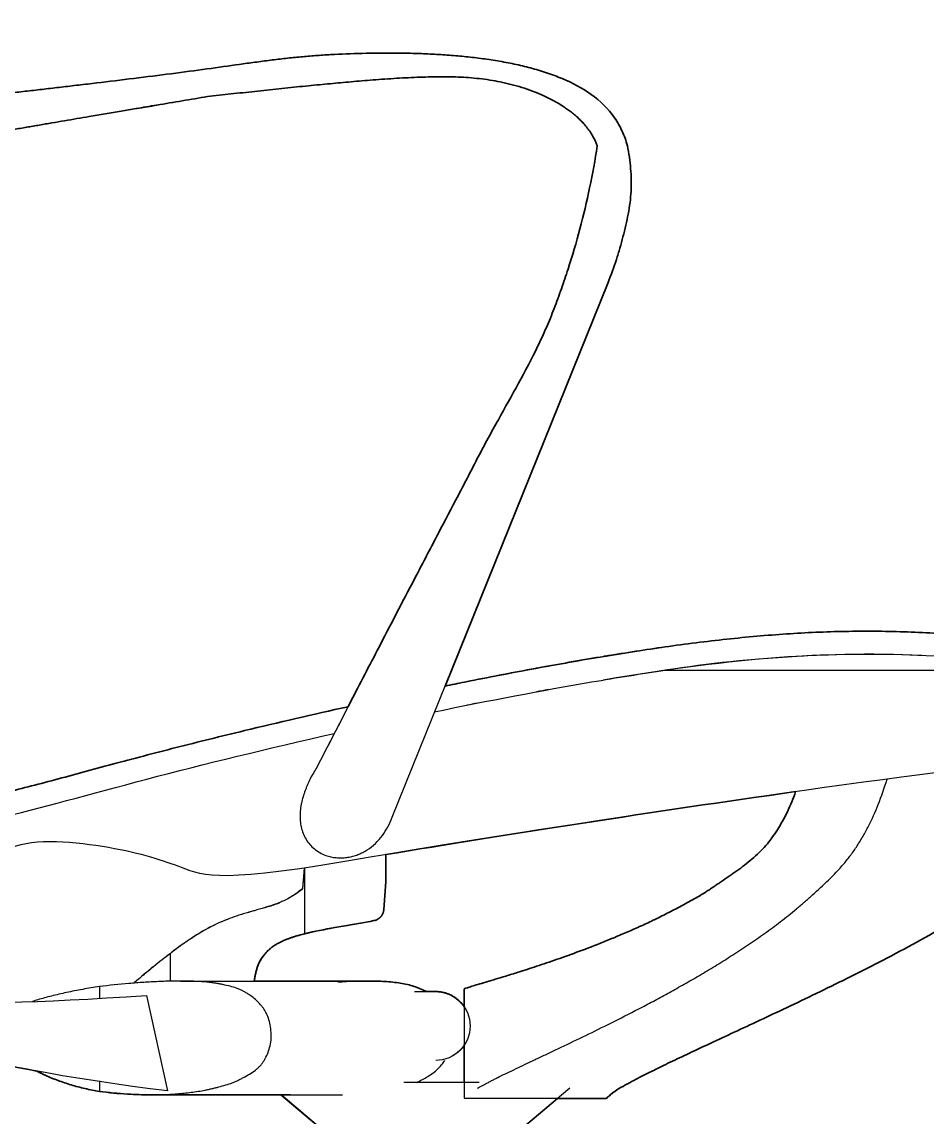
# Model space of a CAD drawing. Header units: millimetres. Extents: x 0 to 2114, y 0 to 2075.
# Drawn here: x 1505.6 to 1756.2, y 1533.3 to 1836.5 of the extents above; entities that cross this region are included whole.
import ezdxf

# ---------------------------------------------------------------- set-up
doc = ezdxf.new("R2010")
doc.units = ezdxf.units.MM
doc.layers.add('Blocks', color=7, linetype='Continuous')
doc.layers.add('Blocks$Inner', color=7, linetype='Continuous', lineweight=25, true_color=0x007f00)
doc.layers.add('Blocks$Outline', color=7, linetype='Continuous', lineweight=35, true_color=0xff3f3f)

# ---------------------------------------------------------------- blocks, each defined once
blk = doc.blocks.new('Setu Side Chair SIde')
at = {"layer": 'Blocks$Inner'}
for p, q in [((436.34, 443.77), (496.15, 591.79)), ((512.02, 484.44), (620.23, 484.44)), ((412.22, 411.51), (412.22, 429.75)), ((355.32, 396.88), (355.32, 393.63)), ((368.34, 394.44), (374.2, 367.98)), ((442.57, 395.49), (448.43, 395.49)), ((456.35, 396.26), (456.34, 365.97)), ((456.35, 396.26), (456.36, 390.97)), ((456.36, 370.38), (456.36, 380.88)), ((355.32, 370.8), (355.32, 367.85)), ((495.67, 365.89), (456.36, 365.89)), ((495.67, 365.89), (481.8, 365.89))]:
    blk.add_line(p, q, dxfattribs=at)
for points in [[(434.04, 418.12), (434.66, 425.97), (434.66, 433.41)], [(412, 429.76), (411.9, 428.53), (411.55, 424.01)], [(412, 429.72), (411.89, 428.33), (411.55, 424.01)], [(374.86, 405.98), (374.86, 398.31)], [(398.32, 398.41), (400.27, 398.41), (415.83, 398.41)], [(439.63, 370.38), (444.49, 370.38), (460.43, 370.38)], [(408.26, 366.92), (392.39, 366.92), (369.41, 366.92), (392.39, 366.92), (408.26, 366.92), (417.38, 366.92), (417.57, 366.92), (418.34, 366.92), (418.52, 366.92), (419.21, 366.92), (419.36, 366.92), (419.51, 366.92), (419.65, 366.92), (420.25, 366.92), (420.37, 366.92), (420.49, 366.92), (420.61, 366.92), (420.72, 366.92), (420.84, 366.92), (420.94, 366.92), (421.05, 366.92), (421.15, 366.92), (421.25, 366.92), (421.34, 366.92), (421.72, 366.92), (421.8, 366.92), (421.87, 366.92), (422.16, 366.92), (422.22, 366.92), (422.27, 366.92), (422.32, 366.92), (422.36, 366.92), (422.4, 366.92), (422.44, 366.92), (422.48, 366.92), (422.51, 366.92), (422.54, 366.92), (422.58, 366.92)], [(485.62, 368.76), (469.93, 355.6), (444.49, 355.6), (419.04, 355.6), (405.51, 366.96)], [(417.57, 366.92), (418.34, 366.92), (418.52, 366.92)], [(421.72, 366.92), (421.8, 366.92), (421.87, 366.92)]]:
    blk.add_lwpolyline(points, dxfattribs=at)
blk.add_polyline3d([(377.8, 398.41, 0), (400.27, 398.41, 0), (415.83, 398.41, 0), (424.84, 398.41, 0), (425.03, 398.41, 0), (425.22, 398.41, 0), (425.4, 398.41, 0), (426.13, 398.41, 0), (426.3, 398.41, 0), (426.46, 398.41, 0), (426.61, 398.41, 0), (426.77, 398.41, 0), (427.38, 398.41, 0), (427.94, 398.41, 0), (428.43, 398.41, 0), (428.86, 398.41, 0), (428.95, 398.41, 0), (429.04, 398.41, 0), (429.12, 398.41, 0), (429.2, 398.41, 0), (429.27, 398.41, 0), (429.35, 398.41, 0), (429.42, 398.41, 0), (429.48, 398.41, 0), (429.55, 398.41, 0), (429.61, 398.41, 0), (429.66, 398.41, 0), (429.72, 398.41, 0), (429.77, 398.41, 0), (429.81, 398.41, 0), (429.86, 398.41, 0), (429.9, 398.41, 0), (429.94, 398.41, 0), (429.97, 398.41, 0), (430.01, 398.41, 0), (430.03, 398.41, 0), (430.07, 398.41, 0), (430.03, 398.41, 0), (430, 398.41, 0), (429.96, 398.41, 0), (429.93, 398.41, 0), (429.89, 398.41, 0), (429.85, 398.41, 0), (429.8, 398.41, 0), (429.75, 398.41, 0), (429.7, 398.41, 0), (429.65, 398.41, 0), (429.59, 398.41, 0), (429.53, 398.41, 0), (429.47, 398.41, 0), (429.4, 398.41, 0), (429.33, 398.41, 0), (429.26, 398.41, 0), (429.18, 398.41, 0), (429.1, 398.41, 0), (429.02, 398.41, 0), (427.94, 398.41, 0)], dxfattribs=at)
blk.add_arc((430.74, 418.38), 3.3, 280.0225, 355.5059, dxfattribs=at)
at = {"layer": 'Blocks$Inner', "extrusion": (0, 0, -1)}
for start, end in [(90, 270), (105, 146.8139), (213.1861, 240)]:
    blk.add_arc((-448.43, 385.96), 9.52, start, end, dxfattribs=at)
at = {"layer": 'Blocks$Inner'}
for points, knots in [([(497.98, 637.33), (496.18, 639.94), (491.77, 644.17), (484.93, 647.75), (479.13, 649.9), (474.71, 651.21), (470.21, 652.27), (465.55, 653.15), (460.88, 653.84), (456.28, 654.37), (451.66, 654.76), (446.88, 655.05), (442.06, 655.22), (435.77, 655.32), (428.01, 655.25), (420.7, 654.97), (415.12, 654.6), (411.05, 654.25), (406.92, 653.83), (402.66, 653.32), (398.35, 652.75), (392.62, 651.96), (385.27, 650.91), (375.26, 649.58), (364.88, 648.27), (356.2, 647.22), (349.53, 646.43), (344.73, 645.86), (340.02, 645.31), (335.3, 644.77), (330.69, 644.25), (326.25, 643.75), (322.55, 643.36), (319.57, 643.05), (317.3, 642.82), (315, 642.6), (311.93, 642.33), (308.1, 642.01), (304.32, 641.75), (301.73, 641.6), (300.27, 641.53), (299.19, 641.49), (298.1, 641.45), (296.62, 641.4), (293.99, 641.35), (290.22, 641.42), (285.79, 641.96), (281.72, 642.96), (278.14, 644.23), (274.74, 645.75), (272.06, 647.16), (270.25, 648.21), (269.24, 648.83), (268.48, 649.3), (267.73, 649.78), (266.79, 650.41), (265.21, 651.49), (263.2, 652.97), (261.37, 654.4), (260.1, 655.43), (259.36, 656.04), (258.8, 656.52), (258.24, 657), (257.5, 657.64), (256.24, 658.75), (254.5, 660.34), (252.57, 662.18), (251.38, 663.35), (250.82, 663.92)], [162.109099, 162.109099, 162.109099, 162.109099, 162.142432, 162.175765, 162.192432, 162.209099, 162.225765, 162.242432, 162.259099, 162.275765, 162.292432, 162.309099, 162.325765, 162.342432, 162.375765, 162.409099, 162.425765, 162.442432, 162.459099, 162.475765, 162.492432, 162.509099, 162.542432, 162.575765, 162.609099, 162.642432, 162.659099, 162.675765, 162.692432, 162.709099, 162.725765, 162.742432, 162.759099, 162.767432, 162.775765, 162.784099, 162.792432, 162.809099, 162.825765, 162.834099, 162.838265, 162.842432, 162.846599, 162.850765, 162.859099, 162.875765, 162.892432, 162.909099, 162.925765, 162.942432, 162.959099, 162.967432, 162.971599, 162.975765, 162.979932, 162.984099, 162.992432, 163.009099, 163.025765, 163.034099, 163.038265, 163.042432, 163.046599, 163.050765, 163.059099, 163.075765, 163.092432, 163.109099, 163.109099, 163.109099, 163.109099]), ([(385.23, 643.25), (387.37, 643.49), (391.71, 643.97), (398.33, 644.69), (403.88, 645.28), (408.28, 645.74), (411.59, 646.08), (414.75, 646.39), (418.73, 646.78), (423.51, 647.22), (428.47, 647.64), (432.66, 647.97), (435.97, 648.2), (439.29, 648.4), (443.55, 648.61), (448.7, 648.77), (454.67, 648.71), (460.52, 648.3), (466.28, 647.4), (474.25, 645.39), (480.31, 642.8), (483.89, 640.44)], [-164.07788, -164.07788, -164.07788, -164.07788, -164.01538, -163.95288, -163.89038, -163.85913, -163.82788, -163.79663, -163.76538, -163.70288, -163.64038, -163.60913, -163.57788, -163.54663, -163.51538, -163.45288, -163.39038, -163.32788, -163.26538, -163.20288, -163.07788, -163.07788, -163.07788, -163.07788]), ([(250.45, 617.3), (252.84, 617.85), (255.97, 618.68), (260.25, 619.85), (263.11, 620.63), (265.59, 621.28), (268.22, 621.94), (273.27, 623.17), (280.27, 624.7), (288.69, 626.38), (295.53, 627.69), (301.51, 628.8), (305.76, 629.58), (308.2, 630.02), (310.03, 630.35), (311.86, 630.68), (314.28, 631.11), (318.52, 631.86), (324.5, 632.91), (330.42, 633.94), (335.13, 634.75), (338.66, 635.36), (342.18, 635.97), (346.83, 636.76), (354.8, 638.12), (361.34, 639.22), (365.52, 639.93)], [-167.07788, -167.07788, -167.07788, -167.07788, -166.977878, -166.927877, -166.877876, -166.852875, -166.827875, -166.777874, -166.677872, -166.627871, -166.57787, -166.527869, -166.502869, -166.490368, -166.477868, -166.465368, -166.452868, -166.427867, -166.377866, -166.327865, -166.302865, -166.277864, -166.252864, -166.227863, -166.177862, -166.07788, -166.07788, -166.07788, -166.07788]), ([(365.52, 639.93), (365.87, 639.99), (366.38, 640.08), (366.98, 640.18), (367.32, 640.23), (367.57, 640.28), (367.83, 640.32), (368.18, 640.38), (368.61, 640.45), (369.03, 640.52), (369.36, 640.58), (369.59, 640.62), (369.81, 640.65), (370.1, 640.7), (370.44, 640.76), (370.83, 640.83), (371.07, 640.87), (371.19, 640.89)], [-166.07788, -166.07788, -166.07788, -166.07788, -165.911546, -165.828179, -165.786496, -165.744813, -165.703129, -165.661446, -165.578079, -165.494713, -165.45303, -165.411346, -165.369663, -165.32798, -165.244613, -165.161246, -165.07788, -165.07788, -165.07788, -165.07788]), ([(483.89, 640.44), (484.24, 640.21), (484.77, 639.84), (485.49, 639.32), (486.03, 638.9), (486.58, 638.46), (487.12, 638), (487.67, 637.52), (488.2, 637.02), (488.72, 636.5), (489.4, 635.78), (490.53, 634.47), (491.93, 632.47), (492.82, 630.62), (493.19, 629.64)], [-163.07788, -163.07788, -163.07788, -163.07788, -162.97788, -162.92788, -162.87788, -162.82788, -162.77788, -162.72788, -162.67788, -162.62788, -162.57788, -162.47788, -162.27788, -162.07788, -162.07788, -162.07788, -162.07788]), ([(493.19, 629.64), (491.96, 621.81), (489.54, 610.31), (485.73, 597.31), (483.26, 590.01), (481.29, 584.59), (479.11, 579.27), (475.89, 572.35), (471.44, 563.9), (466.72, 555.51), (462.95, 548.71), (460.2, 543.51), (457.48, 538.23), (453.79, 531.15), (449.11, 522.22), (443.45, 511.43), (435.95, 497.07), (426.66, 479.15), (419.22, 464.74), (415.5, 457.53)], [-162.07788, -162.07788, -162.07788, -162.07788, -161.95288, -161.89038, -161.85913, -161.82788, -161.79663, -161.76538, -161.70288, -161.64038, -161.60913, -161.57788, -161.54663, -161.51538, -161.45288, -161.39038, -161.32788, -161.20288, -161.07788, -161.07788, -161.07788, -161.07788]), ([(496.15, 591.79), (497, 593.91), (498.16, 597.09), (499.47, 601.3), (500.31, 604.46), (501.08, 607.61), (501.76, 610.74), (502.28, 613.88), (502.56, 617.02), (502.6, 620.17), (502.41, 624.37), (501.96, 627.53), (501.52, 629.64)], [160.109099, 160.109099, 160.109099, 160.109099, 160.275765, 160.359099, 160.442432, 160.525765, 160.609099, 160.692432, 160.775765, 160.859099, 160.942432, 161.109099, 161.109099, 161.109099, 161.109099]), ([(424.16, 474.35), (414.44, 472.19), (398.11, 468.42), (376.31, 463.03), (358.65, 458.36), (342.72, 454), (323.52, 449.04), (307.23, 446.06), (293.5, 446.12), (284.32, 447.84), (275.79, 451.53), (268.71, 456.72), (262.89, 462.51), (257.04, 469.41), (250.58, 479.62), (247.51, 489.76), (247.15, 496.64), (247.39, 501.26), (249.13, 510.08), (254.93, 524.79), (262.04, 540.83), (265.51, 549.06)], [-0.8873257, -0.8873257, -0.8873257, -0.8873257, -0.8144304, -0.7635285, -0.7126266, -0.6617247, -0.6108228, -0.509019, -0.4581171, -0.4072152, -0.3563133, -0.3054114, -0.2799604, -0.2545095, -0.2036076, -0.1527057, -0.1399802, -0.1272547, -0.1018038, -0.0509019, -0.0109171, -0.0109171, -0.0109171, -0.0109171]), ([(451.01, 480.07), (459.48, 481.8), (474.56, 484.74), (495.23, 488.38), (513.11, 491.15), (530.16, 493.27), (546.66, 494.69), (562.87, 495.35), (579.07, 495.19), (595.5, 494.16), (612.52, 492.21), (629.74, 489.32), (646.48, 485.49), (659.57, 481.48), (669.19, 477.79), (678.33, 473.64), (688.89, 466.88), (695.8, 458.7), (698.74, 453.8)], [0.9543626, 0.9543626, 0.9543626, 0.9543626, 1.018038, 1.0689399, 1.1198418, 1.1707437, 1.2216456, 1.2725475, 1.3234494, 1.3743513, 1.4252532, 1.4761551, 1.527057, 1.5779589, 1.6034098, 1.6288608, 1.6797627, 1.7306646, 1.7306646, 1.7306646, 1.7306646]), ([(374.2, 367.98), (322.37, 374.34), (231.33, 395.19), (201.69, 455.91), (200.42, 484.44)], [38.0878045, 38.0878045, 38.0878045, 38.0878045, 38.3467036, 38.5333371, 38.5333371, 38.5333371, 38.5333371]), ([(242.5, 484.44), (245.51, 474.15), (263.06, 448.82), (297.87, 433.34), (348.8, 449.86), (402.07, 462.82), (420.35, 466.93)], [82.2893252, 82.2893252, 82.2893252, 82.2893252, 82.391227, 82.5716669, 82.8466703, 82.9848078, 82.9848078, 82.9848078, 82.9848078]), ([(448.14, 472.94), (463.1, 476.03), (485.44, 480.31), (505.44, 483.49), (512.02, 484.44)], [0.9438422, 0.9438422, 0.9438422, 0.9438422, 1.0563692, 1.1141259, 1.1141259, 1.1141259, 1.1141259]), ([(693.61, 450.46), (699.88, 441.5), (696.18, 421.98), (684.77, 412.84), (671.93, 416.2), (671.93, 426.07), (673.26, 440.86), (682.49, 452.6), (674.8, 461.42), (670.98, 463.4), (613.38, 461.37), (479.9, 440.99), (430.8, 432.77)], [2.3943273, 2.3943273, 2.3943273, 2.3943273, 2.4439956, 2.4962241, 2.5375141, 2.5790717, 2.6224412, 2.6678201, 2.7016478, 2.7821846, 2.9975888, 3.2627355, 3.2627355, 3.2627355, 3.2627355]), ([(415.5, 457.53), (414.83, 456.52), (413.93, 454.95), (413.05, 453.06), (412.6, 451.96), (412.16, 450.83), (411.66, 449.4), (411.33, 448.1), (411.16, 447.22), (411.07, 446.64), (410.94, 445.6), (410.83, 444.08), (410.89, 442.57), (411.05, 441.56), (411.18, 441), (411.41, 440.14), (411.87, 438.85), (412.73, 437.22), (413.78, 435.86), (415.15, 434.69), (416.75, 433.71), (418.28, 433.05), (419.76, 432.68), (421.23, 432.51), (422.72, 432.5), (424.14, 432.63), (425.53, 432.93), (426.92, 433.4), (428.03, 433.9), (428.88, 434.36), (430.1, 435.08), (431.8, 436.46), (434.38, 439.38), (435.7, 441.89), (436.34, 443.77)], [-0.541996, -0.541996, -0.541996, -0.541996, -0.472551, -0.437829, -0.420468, -0.403107, -0.368385, -0.333662, -0.324982, -0.316301, -0.29894, -0.264218, -0.229496, -0.212135, -0.203454, -0.194774, -0.160051, -0.125329, -0.090607, -0.055885, -0.021162, 0.01356, 0.041338, 0.069115, 0.096893, 0.124671, 0.152449, 0.180226, 0.208004, 0.221893, 0.235782, 0.291338, 0.346893, 0.458004, 0.458004, 0.458004, 0.458004]), ([(459.97, 368.75), (460.12, 368.83), (460.74, 369.18), (461.69, 369.67), (462.81, 370.24), (463.69, 370.71), (464.63, 371.2), (465.95, 371.88), (467.74, 372.75), (470.07, 373.86), (472.56, 375.06), (475.21, 376.34), (478.05, 377.67), (481.04, 379.08), (485.2, 381.06), (490.77, 383.73), (497.95, 387.26), (504.3, 390.51), (509.6, 393.3), (513.64, 395.51), (517.78, 397.83), (522.01, 400.27), (526.32, 402.84), (530.63, 405.58), (535.02, 408.49), (539.5, 411.54), (543.22, 414.26), (546.16, 416.58), (547.97, 418.1), (549.42, 419.35), (550.89, 420.62), (553.5, 422.89), (557.25, 426.31), (560.81, 430.04), (563.4, 433.25), (565.17, 435.8), (566.78, 438.48), (568.81, 442.22), (571.12, 447.33), (572.69, 451.85), (573.41, 454.29)], [0.1414389, 0.1414389, 0.1414389, 0.1414389, 0.15, 0.175, 0.1875, 0.2, 0.2125, 0.225, 0.25, 0.275, 0.3, 0.325, 0.35, 0.375, 0.4, 0.45, 0.5, 0.55, 0.575, 0.6, 0.625, 0.65, 0.675, 0.7, 0.725, 0.75, 0.775, 0.7875, 0.8, 0.80625, 0.8125, 0.825, 0.85, 0.875, 0.8875, 0.9, 0.9125, 0.925, 0.95, 0.9763576, 0.9763576, 0.9763576, 0.9763576]), ([(548.1, 450.84), (547.76, 449.88), (546.66, 446.99), (544.98, 443.48), (543.07, 440.26), (541.55, 437.99), (539.87, 435.89), (537.4, 433.31), (533.98, 430.43), (530.39, 427.88), (527.93, 426.21), (526.55, 425.28), (525.55, 424.6), (524.55, 423.93), (523.22, 423.06), (520.87, 421.62), (517.51, 419.72), (513.51, 417.64), (509.63, 415.69), (505.84, 413.88), (502.1, 412.22), (498.46, 410.68), (493.78, 408.75), (488.19, 406.61), (483, 404.75), (479.13, 403.42), (476.35, 402.49), (473.72, 401.64), (470.85, 400.72), (467.83, 399.78), (465.29, 399.02), (463.49, 398.47), (461.85, 397.97), (460.03, 397.44), (458.31, 396.93), (457.13, 396.54), (456.5, 396.33), (456.36, 396.27), (456.35, 396.26)], [0.0424986, 0.0424986, 0.0424986, 0.0424986, 0.0556846, 0.0837369, 0.097763, 0.1117891, 0.1258153, 0.1398414, 0.1678937, 0.195946, 0.2099721, 0.2169852, 0.2239983, 0.2310113, 0.2380244, 0.2520505, 0.2801028, 0.3081551, 0.3362074, 0.3642596, 0.3923119, 0.4203642, 0.4484165, 0.504521, 0.5606256, 0.5886779, 0.6167301, 0.6447824, 0.6728347, 0.7149131, 0.7569915, 0.7780307, 0.7990699, 0.8411484, 0.8832268, 0.9253052, 0.9673836, 1, 1, 1, 1]), ([(430.8, 432.77), (388.5, 425.31), (381.81, 428.83), (360.64, 435.83), (337.27, 437.99), (330.92, 435.29)], [3.2627355, 3.2627355, 3.2627355, 3.2627355, 3.3423526, 3.4006647, 3.4582618, 3.4582618, 3.4582618, 3.4582618]), ([(411.55, 424.01), (410.74, 423.18), (409.19, 422.01), (406.79, 420.8), (405.26, 420.16), (404.05, 419.68), (402.76, 419.24), (401.41, 418.82), (400.23, 418.48), (399.27, 418.19), (398.54, 417.97), (397.79, 417.75), (396.78, 417.46), (395.5, 417.1), (393.93, 416.63), (392.35, 416.1), (390.78, 415.5), (388.68, 414.63), (386.08, 413.43), (383.64, 412.05), (381.74, 410.85), (379.85, 409.62), (377.52, 408.03), (375.73, 406.68), (374.86, 405.98)], [2, 2, 2, 2, 2.142857, 2.214286, 2.25, 2.285714, 2.321429, 2.357143, 2.392857, 2.410714, 2.428571, 2.446429, 2.464286, 2.5, 2.535714, 2.571429, 2.607143, 2.642857, 2.714286, 2.785714, 2.821429, 2.857143, 2.928571, 3, 3, 3, 3]), ([(411.55, 424.01), (410.77, 423.35), (409.56, 422.44), (408.04, 421.51), (407.38, 421.14), (407.15, 421.02)], [2, 2, 2, 2, 2.125, 2.1875, 2.21875, 2.21875, 2.21875, 2.21875]), ([(401.31, 418.8), (401.56, 418.88), (402.33, 419.11), (403.59, 419.51), (404.66, 419.89), (405.22, 420.11), (405.3, 420.15)], [-0.46875, -0.46875, -0.46875, -0.46875, -0.4375, -0.375, -0.3125, -0.302039, -0.302039, -0.302039, -0.302039]), ([(602.08, 421.33), (595.5, 417.15), (585.9, 411.4), (573.45, 404.76), (564.44, 400.17), (555.82, 395.92), (547.63, 391.99), (539.93, 388.36), (532.73, 385), (526.09, 381.91), (520.02, 379.08), (515.46, 376.92), (512.12, 375.33), (509.4, 373.99), (506.56, 372.59), (504.2, 371.39), (502.73, 370.59), (501.95, 370.15), (500.81, 369.53), (499.29, 368.71), (497.94, 367.85), (497.11, 367.19), (496.42, 366.6), (495.84, 366.05), (495.68, 365.89), (495.67, 365.89)], [0.063203, 0.063203, 0.063203, 0.063203, 0.174314, 0.229869, 0.285425, 0.34098, 0.396536, 0.452091, 0.507647, 0.563203, 0.618758, 0.674314, 0.702091, 0.729869, 0.771536, 0.813203, 0.834036, 0.844453, 0.854869, 0.896536, 0.938203, 0.959036, 0.979869, 1.021536, 1.063203, 1.063203, 1.063203, 1.063203]), ([(398.55, 417.96), (398.18, 417.86), (397.29, 417.62), (395.86, 417.23), (394.83, 416.91), (394.31, 416.74)], [-0.4192864, -0.4192864, -0.4192864, -0.4192864, -0.375, -0.3125, -0.25, -0.25, -0.25, -0.25]), ([(431.95, 415.3), (432.15, 415.38), (432.43, 415.53), (432.78, 415.77), (432.97, 415.94), (433.12, 416.08), (433.23, 416.2), (433.32, 416.3), (433.39, 416.39), (433.44, 416.46), (433.48, 416.53), (433.54, 416.62), (433.62, 416.74), (433.69, 416.87), (433.74, 416.99), (433.77, 417.06), (433.79, 417.09)], [2.8333333, 2.8333333, 2.8333333, 2.8333333, 3, 3.0833333, 3.1666667, 3.2083333, 3.25, 3.2916667, 3.3125, 3.3333333, 3.3541667, 3.375, 3.4166667, 3.4583333, 3.4791667, 3.5, 3.5, 3.5, 3.5]), ([(398.18, 398.27), (398.21, 398.51), (398.29, 399.12), (398.46, 400.08), (398.71, 401.14), (399.12, 402.52), (399.8, 404.12), (400.81, 405.54), (401.6, 406.44), (402.07, 406.91), (402.42, 407.24), (402.78, 407.54), (403.27, 407.92), (403.91, 408.34), (404.55, 408.71), (405.05, 408.98), (405.42, 409.18), (405.79, 409.37), (406.27, 409.59), (406.87, 409.84), (407.56, 410.1), (408.23, 410.34), (408.85, 410.56), (409.65, 410.8), (410.91, 411.17), (411.77, 411.4), (412.22, 411.51)], [-0.915632, -0.915632, -0.915632, -0.915632, -0.8928571, -0.8571429, -0.8214286, -0.7857143, -0.7142857, -0.6428571, -0.6071429, -0.5892857, -0.5714286, -0.5535714, -0.5357143, -0.5, -0.4642857, -0.4464286, -0.4285714, -0.4107143, -0.3928571, -0.3571429, -0.3214286, -0.2857143, -0.25, -0.2142857, -0.1428571, 0, 0, 0, 0]), ([(403.05, 407.76), (403.15, 407.83), (403.45, 408.06), (404.23, 408.57), (405.45, 409.21), (406.72, 409.74), (407.6, 410.09), (407.97, 410.23), (408.1, 410.28)], [-0.7414374, -0.7414374, -0.7414374, -0.7414374, -0.734375, -0.71875, -0.6875, -0.65625, -0.640625, -0.6328125, -0.6328125, -0.6328125, -0.6328125]), ([(414.25, 411.99), (414.01, 411.93), (413.54, 411.83), (412.59, 411.61), (411.38, 411.33), (410.16, 411), (409.31, 410.73), (408.82, 410.56), (408.58, 410.46), (408.46, 410.42)], [-0.5, -0.5, -0.5, -0.5, -0.484375, -0.46875, -0.4375, -0.40625, -0.390625, -0.3828125, -0.375, -0.375, -0.375, -0.375]), ([(399.24, 402.67), (399.38, 402.98), (399.77, 403.79), (400.53, 405.05), (401.38, 406.15), (402.13, 406.94), (402.51, 407.31), (402.71, 407.48)], [-0.8633674, -0.8633674, -0.8633674, -0.8633674, -0.84375, -0.8125, -0.78125, -0.765625, -0.75, -0.75, -0.75, -0.75]), ([(398.74, 401.35), (398.49, 400.58), (398.26, 399.59), (398.13, 398.55), (398.11, 398.35)], [-0.10932864, -0.10932864, -0.10932864, -0.10932864, -0.0625, -0.05094205, -0.05094205, -0.05094205, -0.05094205]), ([(387.53, 397.78), (387.37, 397.81), (387.04, 397.87), (386.39, 397.97), (385.23, 398.11), (383.58, 398.25), (381.91, 398.32), (380.58, 398.36), (379.59, 398.39), (378.59, 398.42), (377.27, 398.42), (375.62, 398.4), (373.64, 398.34), (370.97, 398.23), (367.58, 398.05), (362.13, 397.62), (358.05, 397.21), (355.32, 396.88)], [4.3706164, 4.3706164, 4.3706164, 4.3706164, 4.3795449, 4.3884735, 4.4063306, 4.4420449, 4.4777592, 4.4956164, 4.5134735, 4.5313306, 4.5491878, 4.5849021, 4.6206164, 4.6563306, 4.7277592, 4.7991878, 4.9420449, 4.9420449, 4.9420449, 4.9420449]), ([(402.9, 382.54), (402.93, 384.04), (402.73, 386.14), (402.06, 388.31), (401.55, 389.47), (401.1, 390.3), (400.58, 391.1), (399.76, 392.12), (398.57, 393.3), (397.22, 394.34), (396.23, 394.98), (395.67, 395.32), (395.25, 395.56), (394.82, 395.78), (394.23, 396.06), (393.15, 396.49), (391.53, 396.98), (389.85, 397.35), (388.69, 397.57), (388.02, 397.69), (387.7, 397.75), (387.53, 397.78)], [3.9420449, 3.9420449, 3.9420449, 3.9420449, 4.0134735, 4.0491878, 4.0670449, 4.0849021, 4.1027592, 4.1206164, 4.1563306, 4.1920449, 4.2099021, 4.2188306, 4.2277592, 4.2366878, 4.2456164, 4.2634735, 4.2991878, 4.3349021, 4.3527592, 4.3616878, 4.3706164, 4.3706164, 4.3706164, 4.3706164]), ([(445.87, 395.49), (445.08, 395.93), (443.14, 396.79), (439.68, 397.71), (435.5, 398.26), (430.93, 398.45), (426.19, 398.36), (422.93, 398.17), (421.36, 398.06)], [-0.8244284, -0.8244284, -0.8244284, -0.8244284, -0.7916667, -0.75, -0.7083333, -0.6666667, -0.625, -0.5874783, -0.5874783, -0.5874783, -0.5874783]), ([(355.32, 396.88), (353.76, 396.64), (350.65, 396.13), (346.17, 395.24), (341.97, 394.27), (338.88, 393.43), (337.23, 392.92), (336.75, 392.76)], [3, 3, 3, 3, 3.0833333, 3.1666667, 3.25, 3.3333333, 3.3689742, 3.3689742, 3.3689742, 3.3689742]), ([(355.32, 367.85), (357.91, 367.51), (363.09, 367.02), (369.58, 366.86), (374.84, 367.04), (378.12, 367.3), (380.71, 367.61), (382.66, 367.88), (384.27, 368.16), (385.54, 368.42), (386.49, 368.63), (387.43, 368.87), (388.7, 369.18), (390.28, 369.62), (391.82, 370.13), (392.86, 370.56), (393.44, 370.82), (393.88, 371.02), (394.31, 371.24), (394.89, 371.53), (395.91, 372.07), (397.35, 372.9), (398.68, 373.86), (399.49, 374.61), (399.91, 375.06), (400.2, 375.41), (400.48, 375.78), (400.82, 376.28), (401.38, 377.2), (402.04, 378.61), (402.6, 380.48), (402.82, 381.84), (402.9, 382.54)], [2.942045, 2.942045, 2.942045, 2.942045, 3.084902, 3.227759, 3.299188, 3.370616, 3.406331, 3.442045, 3.477759, 3.495616, 3.513474, 3.531331, 3.549188, 3.584902, 3.620616, 3.638474, 3.647402, 3.656331, 3.665259, 3.674188, 3.692045, 3.727759, 3.763474, 3.781331, 3.790259, 3.799188, 3.808116, 3.817045, 3.834902, 3.870616, 3.906331, 3.942045, 3.942045, 3.942045, 3.942045]), ([(337.65, 373.64), (338.54, 373.17), (340.51, 372.2), (343.8, 370.85), (347.46, 369.63), (351.31, 368.61), (353.98, 368.08), (355.32, 367.85)], [0.5924795, 0.5924795, 0.5924795, 0.5924795, 0.6666667, 0.75, 0.8333333, 0.9166667, 1, 1, 1, 1])]:
    blk.add_open_spline(points, degree=3, knots=knots, dxfattribs=at)
for points in [[(371.19, 640.89), (373.54, 641.28), (378.24, 642.07), (382.91, 642.86), (385.23, 643.25)], [(365.52, 639.93), (367.42, 640.25), (369.32, 640.57), (371.21, 640.89)], [(501.52, 629.64), (501.13, 631.06), (500.15, 633.76), (498.77, 636.19), (497.98, 637.33)], [(437.89, 500.77), (430.97, 487.49), (423.49, 473.09), (415.5, 457.53)], [(424.2, 474.42), (428.98, 483.65), (433.54, 492.43), (437.89, 500.77)], [(583.08, 488.49), (554.53, 489.91), (527.5, 487.23), (494.77, 481.74)], [(496.59, 488.54), (496.15, 488.47), (495.71, 488.39), (495.27, 488.32)], [(620.23, 484.44), (608.24, 486.47), (584.24, 489.17), (548.17, 488.82), (524.08, 486.32), (512.02, 484.44)], [(477.78, 485.26), (477.28, 485.17), (476.78, 485.08), (476.28, 484.99)], [(458.05, 481.49), (457.5, 481.38), (456.95, 481.27), (456.4, 481.16)], [(479.6, 479.08), (478.52, 478.89), (477.44, 478.69), (476.36, 478.49)], [(460.02, 475.35), (459.05, 475.15), (458.09, 474.96), (457.12, 474.77)], [(415.5, 457.53), (414.85, 456.5), (414.29, 455.51), (413.79, 454.53)], [(390.54, 415.38), (389.76, 415.08), (388.99, 414.76), (388.23, 414.43)], [(388.23, 414.43), (384.86, 412.89), (381.32, 410.76), (376.77, 407.42)], [(412.22, 411.51), (418.07, 412.98), (425, 413.87), (431.32, 415.13)], [(376.77, 407.42), (375.78, 406.69), (374.75, 405.9), (373.66, 405.06)], [(374.86, 405.98), (372.01, 403.81), (368.78, 401.18), (364.98, 397.97)], [(370.21, 402.31), (369.3, 401.57), (368.36, 400.8), (367.38, 399.98)], [(307.07, 393.48), (317.08, 391.97), (337.5, 392.28), (368.34, 394.44)], [(443.08, 370.36), (444.23, 370.85), (446.38, 371.95), (449.06, 373.96), (450.41, 375.56), (450.96, 376.44)], [(370.89, 366.93), (368.27, 366.9), (365.67, 366.96), (363.08, 367.11)]]:
    blk.add_open_spline(points, degree=3, dxfattribs=at)
at = {"layer": 'Blocks$Outline'}
for points in [[(451.01, 480.07), (496.15, 591.79)], [(434.66, 425.97), (434.66, 433.41)], [(434.04, 418.12), (434.66, 425.97)], [(398.32, 398.41), (398.2, 398.41)], [(400.27, 398.41), (398.32, 398.41)], [(415.83, 398.41), (400.27, 398.41)], [(424.84, 398.41), (415.83, 398.41)], [(425.03, 398.41), (424.84, 398.41)], [(425.22, 398.41), (425.03, 398.41)], [(425.4, 398.41), (425.22, 398.41)], [(426.13, 398.41), (425.4, 398.41)], [(426.3, 398.41), (426.13, 398.41)], [(426.46, 398.41), (426.3, 398.41)], [(426.61, 398.41), (426.46, 398.41)], [(426.77, 398.41), (426.61, 398.41)], [(427.38, 398.41), (426.77, 398.41)], [(427.94, 398.41), (427.38, 398.41)], [(428.43, 398.41), (427.94, 398.41)], [(428.86, 398.4), (428.43, 398.41)], [(448.43, 395.49), (445.87, 395.49)], [(456.36, 396.26), (456.36, 391.24)], [(370.15, 366.93), (392.39, 366.92)], [(392.39, 366.92), (405.55, 366.92)], [(405.55, 366.92), (419.04, 355.6)], [(469.93, 355.6), (482.2, 365.89)], [(482.2, 365.89), (495.67, 365.89)]]:
    blk.add_lwpolyline(points, dxfattribs=at)
for points, knots in [([(497.98, 637.33), (496.18, 639.94), (491.77, 644.17), (484.93, 647.75), (479.13, 649.9), (474.71, 651.21), (470.21, 652.27), (465.55, 653.15), (460.88, 653.84), (456.28, 654.37), (451.66, 654.76), (446.88, 655.05), (442.06, 655.22), (435.77, 655.32), (428.01, 655.25), (420.7, 654.97), (415.12, 654.6), (411.05, 654.25), (406.92, 653.83), (402.66, 653.32), (398.35, 652.75), (392.62, 651.96), (385.27, 650.91), (375.26, 649.58), (364.88, 648.27), (356.2, 647.22), (349.53, 646.43), (344.73, 645.86), (340.02, 645.31), (335.3, 644.77), (330.69, 644.25), (326.25, 643.75), (322.55, 643.36), (319.57, 643.05), (317.3, 642.82), (315, 642.6), (311.93, 642.33), (308.1, 642.01), (304.32, 641.75), (301.73, 641.6), (300.27, 641.53), (299.19, 641.49), (298.1, 641.45), (296.62, 641.4), (293.99, 641.35), (290.22, 641.42), (285.79, 641.96), (281.72, 642.96), (278.14, 644.23), (274.74, 645.75), (272.06, 647.16), (270.39, 648.13), (269.75, 648.52), (269.62, 648.59)], [162.1090985, 162.1090985, 162.1090985, 162.1090985, 162.1424318, 162.1757652, 162.1924318, 162.2090985, 162.2257652, 162.2424318, 162.2590985, 162.2757652, 162.2924318, 162.3090985, 162.3257652, 162.3424318, 162.3757652, 162.4090985, 162.4257652, 162.4424318, 162.4590985, 162.4757652, 162.4924318, 162.5090985, 162.5424318, 162.5757652, 162.6090985, 162.6424318, 162.6590985, 162.6757652, 162.6924318, 162.7090985, 162.7257652, 162.7424318, 162.7590985, 162.7674318, 162.7757652, 162.7840985, 162.7924318, 162.8090985, 162.8257652, 162.8340985, 162.8382652, 162.8424318, 162.8465985, 162.8507652, 162.8590985, 162.8757652, 162.8924318, 162.9090985, 162.9257652, 162.9424318, 162.9590985, 162.9674318, 162.9694995, 162.9694995, 162.9694995, 162.9694995]), ([(385.23, 643.25), (387.37, 643.49), (391.71, 643.97), (398.33, 644.69), (403.88, 645.28), (408.28, 645.74), (411.59, 646.08), (414.75, 646.39), (418.73, 646.78), (423.51, 647.22), (428.47, 647.64), (432.66, 647.97), (435.97, 648.2), (439.29, 648.4), (443.55, 648.61), (448.7, 648.77), (454.67, 648.71), (460.52, 648.3), (466.28, 647.4), (474.25, 645.39), (480.31, 642.8), (483.89, 640.44)], [-1, -1, -1, -1, -0.9375, -0.875, -0.8125, -0.78125, -0.75, -0.71875, -0.6875, -0.625, -0.5625, -0.53125, -0.5, -0.46875, -0.4375, -0.375, -0.3125, -0.25, -0.1875, -0.125, 0, 0, 0, 0]), ([(371.21, 640.89), (373.56, 641.29), (378.25, 642.08), (382.91, 642.86), (385.23, 643.25)], [-1.9980935, -1.9980935, -1.9980935, -1.9980935, -1.5, -1, -1, -1, -1]), ([(275.83, 623.72), (277.89, 624.17), (281.95, 625.04), (288.69, 626.38), (295.53, 627.69), (301.51, 628.8), (305.76, 629.58), (308.2, 630.02), (310.03, 630.35), (311.86, 630.68), (314.28, 631.11), (318.52, 631.86), (324.5, 632.91), (330.42, 633.94), (335.13, 634.75), (338.66, 635.36), (342.18, 635.97), (346.83, 636.76), (354.8, 638.12), (361.34, 639.22), (365.52, 639.93)], [-166.7379721, -166.7379721, -166.7379721, -166.7379721, -166.677872, -166.627871, -166.57787, -166.527869, -166.5028685, -166.4903683, -166.4778681, -166.4653678, -166.4528676, -166.4278671, -166.3778661, -166.3278651, -166.3028646, -166.2778641, -166.2528636, -166.2278631, -166.1778621, -166.0778799, -166.0778799, -166.0778799, -166.0778799]), ([(365.52, 639.93), (367.42, 640.25), (369.31, 640.57), (371.2, 640.89), (371.21, 640.89)], [3, 3, 3, 3, 3.006708091, 3.006740015, 3.006740015, 3.006740015, 3.006740015]), ([(483.89, 640.44), (484.24, 640.21), (484.77, 639.84), (485.49, 639.32), (486.03, 638.9), (486.58, 638.46), (487.12, 638), (487.67, 637.52), (488.2, 637.02), (488.72, 636.5), (489.4, 635.78), (490.53, 634.47), (491.93, 632.47), (492.82, 630.62), (493.19, 629.64)], [0, 0, 0, 0, 0.1, 0.15, 0.2, 0.25, 0.3, 0.35, 0.4, 0.45, 0.5, 0.6, 0.8, 1, 1, 1, 1]), ([(493.19, 629.64), (491.96, 621.81), (489.54, 610.31), (485.73, 597.31), (483.26, 590.01), (481.29, 584.59), (479.11, 579.27), (475.89, 572.35), (471.44, 563.9), (466.72, 555.51), (462.95, 548.71), (460.2, 543.51), (457.48, 538.23), (453.79, 531.15), (449.11, 522.22), (443.47, 511.47), (439.72, 504.29), (435.98, 497.11), (434.1, 493.49), (432.24, 489.9)], [1, 1, 1, 1, 1.125, 1.1875, 1.21875, 1.25, 1.28125, 1.3125, 1.375, 1.4375, 1.46875, 1.5, 1.53125, 1.5625, 1.625, 1.6875, 1.7493591, 1.75, 1.8125, 1.8125, 1.8125, 1.8125]), ([(496.15, 591.79), (497, 593.91), (498.16, 597.09), (499.47, 601.3), (500.31, 604.46), (501.08, 607.61), (501.76, 610.74), (502.28, 613.88), (502.56, 617.02), (502.6, 620.17), (502.41, 624.37), (501.96, 627.53), (501.52, 629.64)], [160.109099, 160.109099, 160.109099, 160.109099, 160.275765, 160.359099, 160.442432, 160.525765, 160.609099, 160.692432, 160.775765, 160.859099, 160.942432, 161.109099, 161.109099, 161.109099, 161.109099]), ([(424.16, 474.35), (414.44, 472.19), (398.11, 468.42), (376.31, 463.03), (358.65, 458.36), (342.72, 454), (323.52, 449.04), (307.23, 446.06), (293.5, 446.12), (284.32, 447.84), (275.79, 451.53), (268.71, 456.72), (262.89, 462.51), (257.04, 469.41), (250.58, 479.62), (247.51, 489.76), (247.15, 496.64), (247.39, 501.26), (249.13, 510.08), (254.93, 524.79), (262.04, 540.83), (265.51, 549.06)], [-0.8873257, -0.8873257, -0.8873257, -0.8873257, -0.8144304, -0.7635285, -0.7126266, -0.6617247, -0.6108228, -0.509019, -0.4581171, -0.4072152, -0.3563133, -0.3054114, -0.2799604, -0.2545095, -0.2036076, -0.1527057, -0.1399802, -0.1272547, -0.1018038, -0.0509019, -0.0109171, -0.0109171, -0.0109171, -0.0109171]), ([(698.74, 453.8), (695.8, 458.7), (688.89, 466.88), (678.33, 473.64), (669.19, 477.79), (659.57, 481.48), (646.48, 485.49), (629.74, 489.32), (612.52, 492.21), (595.5, 494.16), (579.07, 495.19), (562.87, 495.35), (546.66, 494.69), (530.16, 493.27), (513.59, 491.21), (502.2, 489.46), (496.59, 488.54)], [-1.7306646, -1.7306646, -1.7306646, -1.7306646, -1.6797627, -1.6288608, -1.6034098, -1.5779589, -1.527057, -1.4761551, -1.4252532, -1.3743513, -1.3234494, -1.2725475, -1.2216456, -1.1707437, -1.1198418, -1.0732594, -1.0732594, -1.0732594, -1.0732594]), ([(495.27, 488.32), (495.19, 488.31), (489.51, 487.37), (483.67, 486.34), (477.78, 485.26)], [-1.06960223, -1.06960223, -1.06960223, -1.06960223, -1.06893988, -1.02267448, -1.02267448, -1.02267448, -1.02267448]), ([(476.28, 484.99), (476.19, 484.97), (470.22, 483.87), (464.12, 482.69), (458.05, 481.49)], [-1.01875128, -1.01875128, -1.01875128, -1.01875128, -1.01803798, -0.97206121, -0.97206121, -0.97206121, -0.97206121]), ([(548.1, 450.84), (547.76, 449.88), (546.66, 446.99), (544.98, 443.48), (543.07, 440.26), (541.55, 437.99), (539.87, 435.89), (537.4, 433.31), (533.98, 430.43), (530.39, 427.88), (527.93, 426.21), (526.55, 425.28), (525.55, 424.6), (524.55, 423.93), (523.22, 423.06), (520.87, 421.62), (517.51, 419.72), (513.51, 417.64), (509.63, 415.69), (505.84, 413.88), (502.1, 412.22), (498.46, 410.68), (493.78, 408.75), (488.19, 406.61), (483, 404.75), (479.13, 403.42), (476.35, 402.49), (473.72, 401.64), (470.85, 400.72), (467.83, 399.78), (465.29, 399.02), (463.49, 398.47), (461.85, 397.97), (460.03, 397.44), (458.31, 396.93), (457.13, 396.54), (456.5, 396.33), (456.36, 396.27), (456.36, 396.26)], [0.0424986, 0.0424986, 0.0424986, 0.0424986, 0.0555556, 0.0833333, 0.0972222, 0.1111111, 0.125, 0.1388889, 0.1666667, 0.1944444, 0.2083333, 0.2152778, 0.2222222, 0.2291667, 0.2361111, 0.25, 0.2777778, 0.3055556, 0.3333333, 0.3611111, 0.3888889, 0.4166667, 0.4444444, 0.5, 0.5555556, 0.5833333, 0.6111111, 0.6388889, 0.6666667, 0.7083333, 0.75, 0.7708333, 0.7916667, 0.8333333, 0.875, 0.9166667, 0.9583333, 0.9905643, 0.9905643, 0.9905643, 0.9905643]), ([(495.67, 365.89), (495.68, 365.89), (495.84, 366.05), (496.42, 366.6), (497.11, 367.19), (497.94, 367.85), (499.29, 368.71), (500.81, 369.53), (501.95, 370.15), (502.73, 370.59), (504.2, 371.39), (506.56, 372.59), (509.4, 373.99), (512.12, 375.33), (515.46, 376.92), (520.02, 379.08), (526.09, 381.91), (532.73, 385), (539.93, 388.36), (547.63, 391.99), (555.82, 395.92), (564.44, 400.17), (573.45, 404.76), (585.9, 411.4), (595.5, 417.15), (602.08, 421.33)], [-1.063203, -1.063203, -1.063203, -1.063203, -1.021536, -0.979869, -0.959036, -0.938203, -0.896536, -0.854869, -0.844453, -0.834036, -0.813203, -0.771536, -0.729869, -0.702091, -0.674314, -0.618758, -0.563203, -0.507647, -0.452091, -0.396536, -0.34098, -0.285425, -0.229869, -0.174314, -0.063203, -0.063203, -0.063203, -0.063203]), ([(431.95, 415.3), (432.15, 415.38), (432.43, 415.53), (432.78, 415.77), (432.97, 415.94), (433.12, 416.08), (433.23, 416.2), (433.32, 416.3), (433.39, 416.39), (433.44, 416.46), (433.48, 416.53), (433.54, 416.62), (433.62, 416.74), (433.69, 416.87), (433.74, 416.99), (433.77, 417.06), (433.79, 417.09)], [-2.8333333, -2.8333333, -2.8333333, -2.8333333, -2.6666667, -2.5833333, -2.5, -2.4583333, -2.4166667, -2.375, -2.3541667, -2.3333333, -2.3125, -2.2916667, -2.25, -2.2083333, -2.1875, -2.1666667, -2.1666667, -2.1666667, -2.1666667]), ([(403.34, 407.97), (403.53, 408.09), (403.97, 408.38), (404.55, 408.71), (405.05, 408.98), (405.42, 409.18), (405.79, 409.37), (406.27, 409.59), (406.87, 409.84), (407.56, 410.1), (408.09, 410.29), (408.38, 410.39), (408.46, 410.42), (408.46, 410.42)], [-0.5263282, -0.5263282, -0.5263282, -0.5263282, -0.5, -0.4642857, -0.4464286, -0.4285714, -0.4107143, -0.3928571, -0.3571429, -0.3214286, -0.2857143, -0.2721765, -0.2721765, -0.2721765, -0.2721765, -0.2721765]), ([(408.46, 410.42), (408.58, 410.46), (408.71, 410.51), (408.84, 410.56), (408.85, 410.56)], [0.375, 0.375, 0.375, 0.375, 0.382813884, 0.383211748, 0.383211748, 0.383211748, 0.383211748]), ([(408.85, 410.56), (408.85, 410.55), (409.05, 410.62), (409.65, 410.8), (410.91, 411.17), (411.77, 411.4), (412.22, 411.51)], [-0.2500055, -0.2500055, -0.2500055, -0.2500055, -0.25, -0.2142857, -0.1428571, 0, 0, 0, 0]), ([(413.23, 411.75), (413.33, 411.78), (413.67, 411.86), (414.01, 411.93), (414.25, 411.99)], [0.47748664, 0.47748664, 0.47748664, 0.47748664, 0.484375, 0.5, 0.5, 0.5, 0.5]), ([(398.2, 398.41), (398.22, 398.6), (398.29, 399.17), (398.46, 400.08), (398.71, 401.14), (399.12, 402.52), (399.8, 404.12), (400.81, 405.54), (401.6, 406.44), (402.07, 406.91), (402.4, 407.22), (402.63, 407.42), (402.85, 407.6), (402.96, 407.68), (403.05, 407.75)], [-0.9113229, -0.9113229, -0.9113229, -0.9113229, -0.8928571, -0.8571429, -0.8214286, -0.7857143, -0.7142857, -0.6428571, -0.6071429, -0.5892857, -0.5714286, -0.5568723, -0.5535714, -0.5402319, -0.5402319, -0.5402319, -0.5402319]), ([(445.87, 395.49), (445.08, 395.93), (443.14, 396.79), (439.68, 397.71), (435.5, 398.26), (432.2, 398.4), (430.33, 398.41), (430.04, 398.41), (430.02, 398.41), (430.01, 398.41), (429.99, 398.41), (429.98, 398.41), (429.96, 398.41), (429.94, 398.41), (429.92, 398.41), (429.91, 398.41), (429.88, 398.41), (429.87, 398.41), (429.84, 398.41), (429.82, 398.41), (429.79, 398.41), (429.77, 398.41), (429.75, 398.41), (429.72, 398.41), (429.69, 398.41), (429.67, 398.41), (429.64, 398.41), (429.61, 398.41), (429.58, 398.41), (429.56, 398.41), (429.52, 398.41), (429.49, 398.41), (429.45, 398.41), (429.43, 398.41), (429.39, 398.41), (429.36, 398.41), (429.32, 398.4), (429.29, 398.4), (429.24, 398.4), (429.21, 398.4), (429.17, 398.4), (429.13, 398.4), (429.08, 398.4), (429.05, 398.4), (429, 398.4), (428.94, 398.4), (428.89, 398.4), (428.86, 398.4)], [-0.8244284, -0.8244284, -0.8244284, -0.8244284, -0.7916667, -0.75, -0.7083333, -0.6666667, -0.6595801, -0.6593029, -0.6592409, -0.6590492, -0.6589806, -0.6587695, -0.6586943, -0.6584638, -0.6583819, -0.6581319, -0.6580433, -0.6577737, -0.6576784, -0.6573891, -0.6572871, -0.656978, -0.6568693, -0.6565404, -0.6564249, -0.6560762, -0.6559539, -0.6555852, -0.6554561, -0.6550674, -0.6549315, -0.6545227, -0.6543799, -0.653951, -0.6538014, -0.6533523, -0.6531959, -0.6527266, -0.6525632, -0.6520736, -0.6519034, -0.6513935, -0.6512163, -0.6506861, -0.650502, -0.6499514, -0.6491893, -0.6491893, -0.6491893, -0.6491893]), ([(337.94, 373.49), (338.74, 373.07), (340.63, 372.15), (343.8, 370.85), (347.46, 369.63), (351.31, 368.61), (353.98, 368.08), (355.32, 367.85)], [0.6006193, 0.6006193, 0.6006193, 0.6006193, 0.6666667, 0.75, 0.8333333, 0.9166667, 1, 1, 1, 1]), ([(363.08, 367.11), (365.18, 366.99), (367.54, 366.91), (369.91, 366.92), (370.15, 366.93)], [0.1428571, 0.1428571, 0.1428571, 0.1428571, 0.2587928, 0.2722535, 0.2722535, 0.2722535, 0.2722535])]:
    blk.add_open_spline(points, degree=3, knots=knots, dxfattribs=at)
for points in [[(501.52, 629.64), (501.13, 631.06), (500.15, 633.76), (498.77, 636.19), (497.98, 637.33)], [(432.24, 489.9), (429.63, 484.89), (426.95, 479.73), (424.2, 474.42)], [(496.59, 488.54), (496.15, 488.47), (495.71, 488.39), (495.27, 488.32)], [(477.78, 485.26), (477.28, 485.17), (476.78, 485.08), (476.28, 484.99)], [(456.4, 481.16), (454.61, 480.8), (452.81, 480.44), (451.01, 480.07)], [(458.05, 481.49), (457.5, 481.38), (456.95, 481.27), (456.4, 481.16)], [(424.2, 474.42), (424.19, 474.4), (424.18, 474.37), (424.16, 474.35)], [(434.66, 433.41), (467.26, 438.84), (509.62, 445.43), (548.1, 450.84)], [(414.25, 411.99), (419.63, 413.19), (425.71, 414.01), (431.32, 415.13)], [(412.22, 411.51), (412.55, 411.59), (412.89, 411.68), (413.23, 411.75)], [(403.05, 407.75), (403.15, 407.83), (403.24, 407.9), (403.34, 407.97)], [(296.86, 383.26), (309.94, 379.31), (323.79, 376.11), (337.94, 373.49)], [(355.32, 367.85), (357.9, 367.52), (360.49, 367.27), (363.08, 367.11)]]:
    blk.add_open_spline(points, degree=3, dxfattribs=at)
for points, weights in [([(433.79, 417.09), (434, 417.58), (434.04, 418.12)], [0.921130182891, 0.947281306506, 1]), ([(431.32, 415.13), (431.65, 415.18), (431.95, 415.3)], [1, 0.966954523099, 0.94434775065]), ([(450.89, 395.16), (449.68, 395.49), (448.43, 395.49)], [0.914835766825, 0.948287736084, 1]), ([(456.36, 391.24), (454.36, 394.23), (450.89, 395.16)], [0.998469685239, 0.934935320698, 1])]:
    blk.add_rational_spline(points, weights, degree=2, dxfattribs=at)

msp = doc.modelspace()

# ---------------------------------------------------------------- block references
at = {"layer": 'Blocks'}
msp.add_blockref('Setu Side Chair SIde', (1171.71, 1172.58), dxfattribs=at)

doc.saveas('drawing.dxf')
